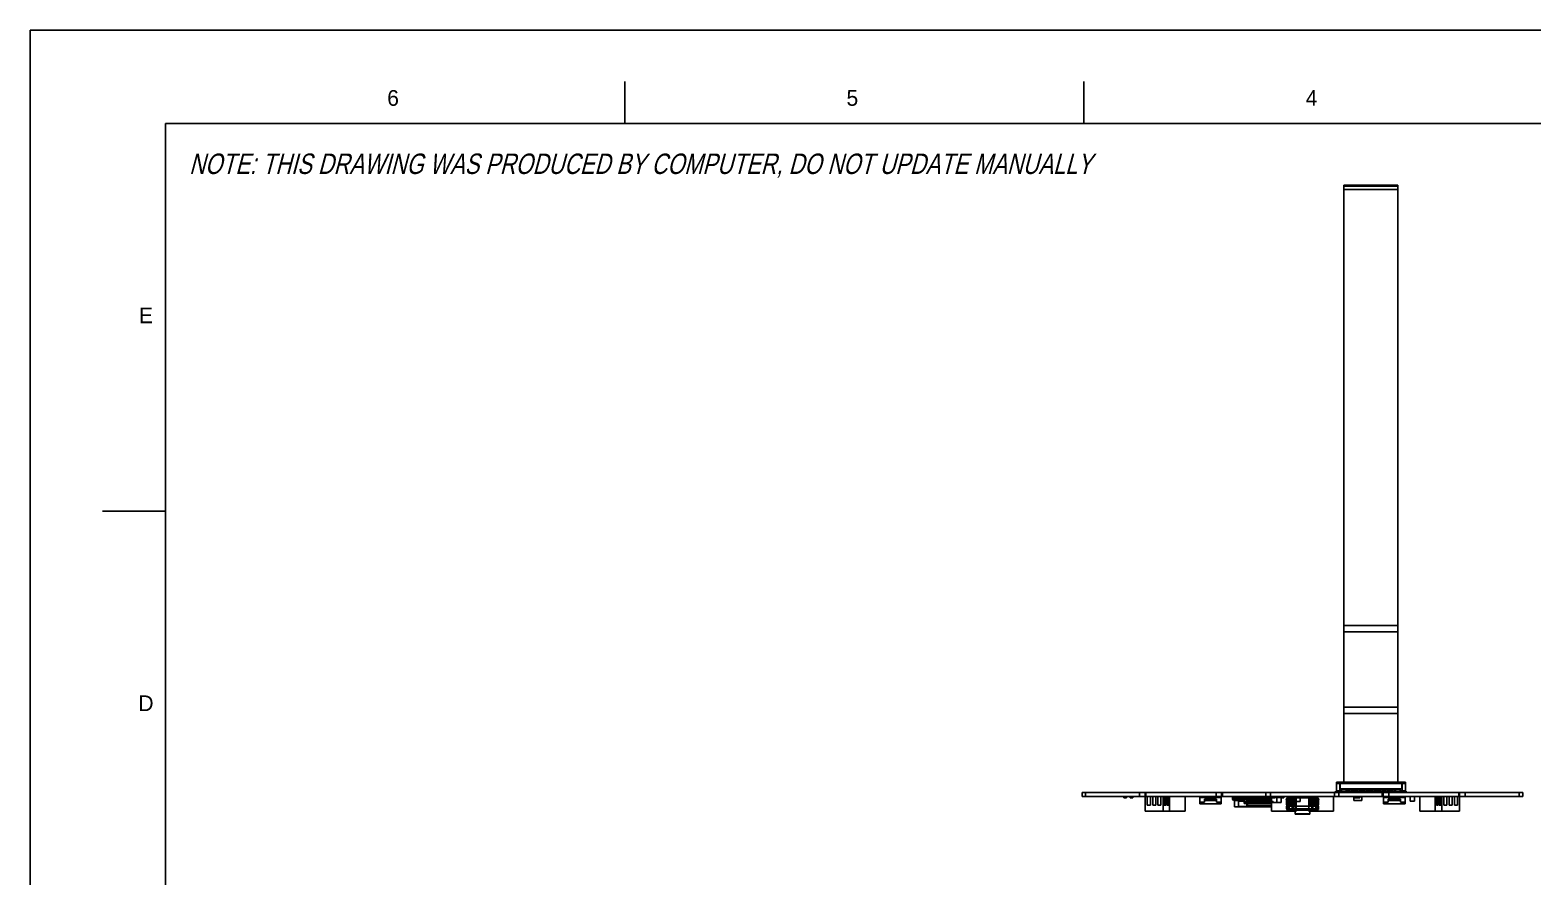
# Model space of a CAD drawing. Header units: millimetres. Extents: x 0 to 594, y 0 to 420.
# Drawn here: x 0 to 294.5, y 254.1 to 420 of the extents above; entities that cross this region are included whole.
import ezdxf

# ---------------------------------------------------------------- set-up
doc = ezdxf.new("R2010")
doc.units = ezdxf.units.MM
doc.header["$LTSCALE"] = 32.67
doc.layers.get('0').update_dxf_attribs({"linetype": 'CONTINUOUS'})
doc.styles.add('TEXTSTYLE_2', font='txt', dxfattribs={"width": 0.8})
doc.styles.add('TEXTSTYLE_3', font='txt')

msp = doc.modelspace()

# ---------------------------------------------------------------- linework, layer by layer
at = {"color": 7, "linetype": 'CONTINUOUS'}
for p, q in [((0, 0), (0, 420)), ((0, 420), (594, 420)), ((116.524, 409.914), (116.524, 401.711)), ((206.524, 409.914), (206.524, 401.711)), ((26.524, 21.711), (26.524, 401.711)), ((26.524, 401.711), (566.524, 401.711)), ((257.459, 272.596), (257.459, 389.626)), ((268.059, 389.626), (257.459, 389.626)), ((268.059, 389.426), (257.459, 389.426)), ((268.059, 389.626), (268.059, 272.596)), ((268.059, 388.726), (257.459, 388.726)), ((26.524, 325.711), (14.218, 325.711)), ((257.459, 303.317), (268.059, 303.317)), ((257.459, 302.104), (268.059, 302.104)), ((268.059, 287.322), (257.459, 287.322)), ((268.059, 286.061), (257.459, 286.061)), ((256.009, 272.596), (269.509, 272.596)), ((256.009, 270.796), (256.009, 272.596)), ((256.659, 272.346), (256.009, 272.346)), ((256.659, 272.346), (256.659, 270.946)), ((256.709, 271.296), (256.709, 272.596)), ((256.709, 272.496), (268.809, 272.496)), ((268.809, 272.346), (256.709, 272.346)), ((268.809, 271.296), (256.709, 271.296)), ((257.009, 270.626), (257.009, 271.296)), ((257.009, 271.126), (268.509, 271.126)), ((268.059, 272.626), (257.459, 272.626)), ((257.559, 271.126), (257.559, 271.296)), ((257.934, 270.626), (257.934, 271.126)), ((258.084, 271.126), (258.084, 270.626)), ((258.434, 270.626), (258.434, 271.126)), ((258.584, 271.126), (258.584, 270.626)), ((258.934, 270.626), (258.934, 271.126)), ((259.084, 271.126), (259.084, 270.626)), ((259.434, 270.626), (259.434, 271.126)), ((259.584, 271.126), (259.584, 270.626)), ((259.934, 270.626), (259.934, 271.126)), ((260.084, 271.126), (260.084, 270.626)), ((260.434, 270.626), (260.434, 271.126)), ((260.584, 271.126), (260.584, 270.626)), ((260.934, 270.626), (260.934, 271.126)), ((261.084, 271.126), (261.084, 270.626)), ((261.434, 270.626), (261.434, 271.126)), ((261.584, 271.126), (261.584, 270.626)), ((261.934, 270.626), (261.934, 271.126)), ((262.084, 271.126), (262.084, 270.626)), ((262.434, 270.626), (262.434, 271.126)), ((262.584, 271.126), (262.584, 270.626)), ((262.934, 270.626), (262.934, 271.126)), ((263.084, 271.126), (263.084, 270.626)), ((263.434, 270.626), (263.434, 271.126)), ((263.584, 271.126), (263.584, 270.626)), ((263.934, 270.626), (263.934, 271.126)), ((264.084, 271.126), (264.084, 270.626)), ((264.434, 270.626), (264.434, 271.126)), ((264.584, 271.126), (264.584, 270.626)), ((264.934, 270.626), (264.934, 271.126)), ((265.084, 271.126), (265.084, 270.626)), ((265.434, 270.626), (265.434, 271.126)), ((265.584, 271.126), (265.584, 270.626)), ((265.934, 270.626), (265.934, 271.126)), ((266.084, 271.126), (266.084, 270.626)), ((266.434, 270.626), (266.434, 271.126)), ((266.584, 271.126), (266.584, 270.626)), ((266.934, 270.626), (266.934, 271.126)), ((267.084, 271.126), (267.084, 270.626)), ((267.434, 270.626), (267.434, 271.126)), ((267.584, 271.126), (267.584, 270.626)), ((267.959, 271.296), (267.959, 271.126)), ((268.509, 271.296), (268.509, 270.626)), ((268.809, 272.596), (268.809, 271.296)), ((268.859, 272.346), (269.509, 272.346)), ((268.859, 272.346), (268.859, 270.946)), ((269.509, 270.796), (269.509, 272.596)), ((206.158, 270.626), (292.5, 270.626)), ((206.158, 270.626), (206.158, 269.825)), ((292.5, 269.825), (206.158, 269.825)), ((206.828, 270.626), (206.828, 269.825)), ((214.862, 269.749), (214.36, 269.749)), ((214.36, 269.749), (214.36, 269.641)), ((214.862, 269.641), (214.36, 269.641)), ((214.361, 269.749), (214.361, 269.641)), ((214.362, 269.641), (214.362, 269.551)), ((214.86, 269.551), (214.362, 269.551)), ((214.86, 269.641), (214.86, 269.551)), ((214.861, 269.749), (214.861, 269.641)), ((214.862, 269.749), (214.862, 269.641)), ((216.081, 269.749), (215.579, 269.749)), ((215.579, 269.749), (215.579, 269.641)), ((216.081, 269.641), (215.579, 269.641)), ((215.58, 269.749), (215.58, 269.641)), ((215.581, 269.641), (215.581, 269.551)), ((216.079, 269.551), (215.581, 269.551)), ((216.079, 269.641), (216.079, 269.551)), ((216.08, 269.749), (216.08, 269.641)), ((216.081, 269.749), (216.081, 269.641)), ((217.432, 269.825), (217.432, 270.626)), ((218.515, 269.825), (218.515, 270.626)), ((218.533, 266.925), (218.533, 269.825)), ((218.543, 266.935), (218.543, 269.825)), ((218.682, 269.825), (218.682, 270.626)), ((218.943, 268.125), (218.943, 269.825)), ((218.943, 268.125), (219.543, 268.125)), ((219.543, 268.125), (219.543, 269.825)), ((219.993, 268.125), (219.993, 269.825)), ((219.993, 268.125), (220.593, 268.125)), ((220.593, 268.125), (220.593, 269.825)), ((221.018, 268.125), (221.018, 269.825)), ((221.018, 268.125), (221.618, 268.125)), ((221.618, 268.125), (221.618, 269.825)), ((222.043, 266.935), (222.043, 269.825)), ((222.25, 268.125), (222.25, 269.825)), ((222.25, 268.125), (222.55, 268.125)), ((222.55, 268.125), (222.55, 269.825)), ((222.762, 268.125), (222.762, 269.825)), ((222.762, 268.125), (223.062, 268.125)), ((223.062, 268.125), (223.062, 269.825)), ((223.318, 266.935), (223.318, 269.825)), ((226.349, 266.935), (226.349, 269.825)), ((229.229, 269.785), (230.629, 269.785)), ((229.229, 268.385), (229.229, 269.785)), ((230.629, 269.685), (229.229, 269.685)), ((230.629, 269.625), (229.229, 269.625)), ((229.229, 268.715), (230.129, 268.715)), ((233.429, 268.385), (229.229, 268.385)), ((229.509, 269.825), (229.509, 269.785)), ((229.709, 269.825), (229.709, 269.785)), ((230.629, 269.265), (230.129, 269.265)), ((230.129, 268.715), (230.129, 269.265)), ((232.529, 269.035), (230.129, 269.035)), ((230.629, 269.825), (230.629, 269.035)), ((230.829, 269.595), (230.629, 269.595)), ((230.629, 269.469), (230.829, 269.469)), ((230.829, 269.365), (230.629, 269.365)), ((230.829, 269.035), (230.829, 269.825)), ((230.829, 269.785), (231.829, 269.785)), ((231.829, 269.685), (230.829, 269.685)), ((231.829, 269.625), (230.829, 269.625)), ((231.829, 269.265), (230.829, 269.265)), ((231.829, 269.825), (231.829, 269.035)), ((232.029, 269.595), (231.829, 269.595)), ((231.829, 269.469), (232.029, 269.469)), ((232.029, 269.365), (231.829, 269.365)), ((232.029, 269.035), (232.029, 269.825)), ((232.029, 269.785), (233.429, 269.785)), ((233.429, 269.685), (232.029, 269.685)), ((233.429, 269.625), (232.029, 269.625)), ((232.529, 269.265), (232.029, 269.265)), ((232.415, 269.825), (232.415, 270.626)), ((232.529, 268.715), (232.529, 269.265)), ((233.429, 268.715), (232.529, 268.715)), ((232.949, 269.825), (232.949, 269.785)), ((233.149, 269.825), (233.149, 269.785)), ((233.429, 268.385), (233.429, 269.785)), ((233.497, 269.825), (233.497, 270.626)), ((233.665, 269.825), (233.665, 270.626)), ((235.629, 269.343), (235.629, 269.503)), ((235.829, 269.498), (235.829, 269.348)), ((235.899, 269.773), (241.439, 269.773)), ((235.899, 269.073), (236.548, 269.073)), ((237.404, 269.573), (235.904, 269.573)), ((235.904, 269.273), (236.829, 269.273)), ((236.029, 269.573), (236.029, 267.773)), ((237.404, 269.498), (236.029, 269.498)), ((236.829, 269.348), (236.029, 269.348)), ((236.829, 269.023), (236.029, 269.023)), ((236.229, 269.073), (236.229, 269.273)), ((236.426, 269.573), (236.426, 269.773)), ((236.548, 269.273), (236.548, 269.073)), ((236.829, 269.222), (236.548, 269.222)), ((236.629, 269.573), (236.629, 269.773)), ((236.829, 269.348), (236.829, 267.773)), ((237.004, 269.248), (237.404, 269.248)), ((237.079, 269.173), (237.004, 269.248)), ((237.004, 268.898), (237.004, 269.248)), ((237.079, 268.973), (237.004, 268.898)), ((237.754, 268.898), (237.004, 268.898)), ((237.079, 269.573), (237.079, 269.773)), ((237.079, 269.173), (237.404, 269.173)), ((237.079, 268.973), (237.079, 269.173)), ((237.679, 268.973), (237.079, 268.973)), ((237.457, 269.551), (237.404, 269.498)), ((237.404, 269.248), (237.404, 269.498)), ((237.457, 269.195), (237.404, 269.248)), ((237.479, 269.248), (237.479, 269.498)), ((237.67, 269.573), (237.679, 269.573)), ((237.679, 269.573), (237.679, 268.973)), ((237.679, 268.973), (237.754, 268.898)), ((237.754, 269.588), (237.754, 268.898)), ((238.454, 269.473), (237.929, 269.473)), ((238.079, 269.453), (237.929, 269.473)), ((237.929, 268.473), (237.929, 269.473)), ((238.079, 268.773), (237.929, 268.473)), ((238.429, 268.473), (237.929, 268.473)), ((238.079, 268.773), (238.079, 269.453)), ((238.454, 269.373), (238.079, 269.373)), ((238.079, 269.273), (238.429, 269.273)), ((238.429, 268.773), (238.079, 268.773)), ((238.429, 267.873), (238.429, 269.273)), ((238.454, 269.248), (238.429, 269.248)), ((238.544, 268.298), (238.429, 268.298)), ((238.454, 269.623), (238.704, 269.623)), ((238.454, 268.823), (238.454, 269.623)), ((238.704, 268.823), (238.454, 268.823)), ((238.479, 269.813), (238.679, 269.813)), ((238.479, 269.813), (238.479, 269.773)), ((238.479, 269.623), (238.479, 268.823)), ((238.679, 269.452), (238.479, 269.452)), ((238.479, 269.395), (238.679, 269.395)), ((238.679, 269.186), (238.479, 269.186)), ((238.679, 269.174), (238.479, 269.174)), ((238.679, 269.145), (238.479, 269.145)), ((238.544, 267.773), (238.544, 268.823)), ((238.544, 268.773), (241.407, 268.773)), ((238.544, 268.648), (241.407, 268.648)), ((238.544, 268.523), (243.287, 268.523)), ((238.544, 268.398), (243.287, 268.398)), ((238.679, 269.773), (238.679, 269.813)), ((238.679, 268.823), (238.679, 269.623)), ((238.704, 268.823), (238.704, 269.623)), ((238.954, 269.473), (238.704, 269.473)), ((238.954, 269.373), (238.704, 269.373)), ((238.954, 269.623), (239.204, 269.623)), ((238.954, 268.823), (238.954, 269.623)), ((238.954, 268.823), (239.204, 268.823)), ((238.979, 269.813), (239.179, 269.813)), ((238.979, 269.813), (238.979, 269.773)), ((238.979, 269.623), (238.979, 268.823)), ((239.179, 269.452), (238.979, 269.452)), ((238.979, 269.395), (239.179, 269.395)), ((239.179, 269.186), (238.979, 269.186)), ((239.179, 269.174), (238.979, 269.174)), ((239.179, 269.145), (238.979, 269.145)), ((239.179, 269.773), (239.179, 269.813)), ((239.179, 268.823), (239.179, 269.623)), ((239.204, 268.823), (239.204, 269.623)), ((239.454, 269.473), (239.204, 269.473)), ((239.454, 269.373), (239.204, 269.373)), ((239.454, 269.623), (239.704, 269.623)), ((239.454, 268.823), (239.454, 269.623)), ((239.454, 268.823), (239.704, 268.823)), ((239.479, 269.813), (239.679, 269.813)), ((239.479, 269.813), (239.479, 269.773)), ((239.479, 269.623), (239.479, 268.823)), ((239.679, 269.452), (239.479, 269.452)), ((239.479, 269.395), (239.679, 269.395)), ((239.679, 269.186), (239.479, 269.186)), ((239.679, 269.174), (239.479, 269.174)), ((239.679, 269.145), (239.479, 269.145)), ((239.679, 269.773), (239.679, 269.813)), ((239.679, 268.823), (239.679, 269.623)), ((239.704, 268.823), (239.704, 269.623)), ((239.954, 269.473), (239.704, 269.473)), ((239.954, 269.373), (239.704, 269.373)), ((239.954, 269.623), (240.204, 269.623)), ((239.954, 268.823), (239.954, 269.623)), ((239.954, 268.823), (240.204, 268.823)), ((239.979, 269.813), (240.179, 269.813)), ((239.979, 269.813), (239.979, 269.773)), ((239.979, 269.623), (239.979, 268.823)), ((240.179, 269.452), (239.979, 269.452)), ((239.979, 269.395), (240.179, 269.395)), ((240.179, 269.186), (239.979, 269.186)), ((240.179, 269.174), (239.979, 269.174)), ((240.179, 269.145), (239.979, 269.145)), ((240.179, 269.773), (240.179, 269.813)), ((240.179, 268.823), (240.179, 269.623)), ((240.204, 268.823), (240.204, 269.623)), ((240.454, 269.473), (240.204, 269.473)), ((240.454, 269.373), (240.204, 269.373)), ((240.454, 269.623), (240.704, 269.623)), ((240.454, 268.823), (240.454, 269.623)), ((240.454, 268.823), (240.704, 268.823)), ((240.479, 269.813), (240.679, 269.813)), ((240.479, 269.813), (240.479, 269.773)), ((240.479, 269.623), (240.479, 268.823)), ((240.679, 269.452), (240.479, 269.452)), ((240.479, 269.395), (240.679, 269.395)), ((240.679, 269.186), (240.479, 269.186)), ((240.679, 269.174), (240.479, 269.174)), ((240.679, 269.145), (240.479, 269.145)), ((240.679, 269.773), (240.679, 269.813)), ((240.679, 268.823), (240.679, 269.623)), ((240.704, 268.823), (240.704, 269.623)), ((240.954, 269.473), (240.704, 269.473)), ((240.954, 269.373), (240.704, 269.373)), ((240.954, 269.623), (241.204, 269.623)), ((240.954, 268.823), (240.954, 269.623)), ((240.954, 268.823), (241.204, 268.823)), ((240.979, 269.813), (241.179, 269.813)), ((240.979, 269.813), (240.979, 269.773)), ((240.979, 269.623), (240.979, 268.823)), ((241.179, 269.452), (240.979, 269.452)), ((240.979, 269.395), (241.179, 269.395)), ((241.179, 269.186), (240.979, 269.186)), ((241.179, 269.174), (240.979, 269.174)), ((241.179, 269.145), (240.979, 269.145)), ((241.179, 269.773), (241.179, 269.813)), ((241.179, 268.823), (241.179, 269.623)), ((241.204, 268.823), (241.204, 269.623)), ((241.439, 269.473), (241.204, 269.473)), ((241.439, 269.373), (241.204, 269.373)), ((241.213, 269.825), (241.213, 268.625)), ((245.153, 269.625), (241.213, 269.625)), ((245.153, 268.625), (241.213, 268.625)), ((245.088, 269.775), (241.277, 269.775)), ((241.277, 269.775), (241.277, 269.625)), ((241.407, 268.825), (243.287, 268.825)), ((241.407, 268.625), (241.407, 268.825)), ((241.407, 268.625), (243.287, 268.625)), ((241.439, 269.225), (241.439, 269.825)), ((241.439, 269.225), (242.539, 269.225)), ((241.454, 268.825), (241.454, 269.225)), ((241.479, 269.225), (241.479, 268.825)), ((241.679, 269.186), (241.479, 269.186)), ((241.679, 269.174), (241.479, 269.174)), ((241.679, 269.145), (241.479, 269.145)), ((241.679, 269.225), (241.679, 268.825)), ((241.689, 269.225), (241.689, 269.825)), ((241.704, 268.825), (241.704, 269.225)), ((241.739, 269.825), (241.739, 269.625)), ((241.778, 269.775), (241.778, 269.625)), ((241.954, 268.825), (241.954, 269.225)), ((241.979, 269.225), (241.979, 268.825)), ((242.179, 269.186), (241.979, 269.186)), ((242.179, 269.174), (241.979, 269.174)), ((242.179, 269.145), (241.979, 269.145)), ((242.013, 269.825), (242.013, 268.625)), ((242.093, 268.625), (242.093, 268.825)), ((242.179, 268.825), (242.179, 269.225)), ((242.191, 270.626), (242.191, 269.825)), ((242.204, 268.825), (242.204, 269.225)), ((242.289, 269.225), (242.289, 269.825)), ((242.423, 269.825), (242.423, 269.625)), ((242.454, 268.825), (242.454, 269.225)), ((242.479, 269.225), (242.479, 268.825)), ((242.679, 269.186), (242.479, 269.186)), ((242.679, 269.174), (242.479, 269.174)), ((242.679, 269.145), (242.479, 269.145)), ((242.487, 269.775), (242.487, 269.625)), ((242.539, 269.225), (242.539, 269.825)), ((242.539, 269.813), (242.679, 269.813)), ((242.912, 269.773), (242.539, 269.773)), ((242.539, 269.623), (242.704, 269.623)), ((242.679, 269.452), (242.539, 269.452)), ((242.539, 269.395), (242.679, 269.395)), ((242.679, 269.773), (242.679, 269.813)), ((242.679, 268.825), (242.679, 269.623)), ((242.704, 268.825), (242.704, 269.623)), ((242.912, 269.473), (242.704, 269.473)), ((242.912, 269.373), (242.704, 269.373)), ((242.912, 269.225), (242.912, 269.825)), ((242.912, 269.225), (243.287, 269.225)), ((242.918, 268.625), (242.918, 268.825)), ((242.941, 268.825), (242.941, 268.625)), ((242.942, 268.625), (242.942, 268.825)), ((242.954, 268.825), (242.954, 269.225)), ((242.979, 269.225), (242.979, 268.825)), ((243.179, 269.186), (242.979, 269.186)), ((243.179, 269.174), (242.979, 269.174)), ((243.179, 269.145), (242.979, 269.145)), ((243.869, 269.749), (243.021, 269.749)), ((243.021, 269.749), (243.021, 269.641)), ((243.869, 269.641), (243.021, 269.641)), ((243.057, 270.626), (243.057, 269.825)), ((243.146, 269.641), (243.162, 269.551)), ((243.162, 269.225), (243.162, 269.825)), ((243.728, 269.551), (243.162, 269.551)), ((243.179, 269.225), (243.179, 268.825)), ((243.204, 268.825), (243.204, 269.225)), ((243.287, 266.935), (243.287, 269.825)), ((243.352, 268.825), (243.447, 268.825)), ((243.352, 268.625), (243.352, 268.825)), ((243.352, 268.825), (243.352, 268.625)), ((243.352, 268.625), (243.447, 268.625)), ((243.374, 268.825), (243.374, 268.625)), ((243.374, 268.625), (243.374, 268.825)), ((243.398, 268.825), (243.398, 268.625)), ((243.4, 268.825), (243.4, 268.625)), ((243.447, 268.825), (243.447, 268.625)), ((243.447, 268.625), (243.447, 268.825)), ((243.479, 268.825), (243.604, 268.825)), ((243.604, 268.625), (243.479, 268.625)), ((243.542, 268.625), (243.542, 268.825)), ((243.603, 268.625), (243.603, 268.825)), ((243.604, 268.825), (243.604, 268.625)), ((243.744, 269.641), (243.728, 269.551)), ((243.869, 269.749), (243.869, 269.641)), ((243.878, 269.775), (243.878, 269.625)), ((243.943, 269.825), (243.943, 269.625)), ((244.353, 269.825), (244.353, 268.625)), ((244.587, 269.775), (244.587, 269.625)), ((244.626, 269.825), (244.626, 269.625)), ((245.088, 269.775), (245.088, 269.625)), ((245.153, 269.825), (245.153, 268.625)), ((245.704, 269.749), (245.202, 269.749)), ((245.202, 269.749), (245.202, 269.641)), ((245.704, 269.641), (245.202, 269.641)), ((245.203, 269.749), (245.203, 269.641)), ((245.204, 269.641), (245.204, 269.551)), ((245.702, 269.551), (245.204, 269.551)), ((245.702, 269.641), (245.702, 269.551)), ((245.703, 269.641), (245.703, 269.749)), ((245.704, 269.749), (245.704, 269.641)), ((246.366, 269.467), (246.145, 269.349)), ((246.145, 269.349), (246.354, 268.956)), ((246.147, 269.35), (246.309, 269.045)), ((246.31, 269.045), (246.21, 269.045)), ((246.21, 269.045), (246.21, 268.345)), ((246.21, 268.345), (246.35, 267.945)), ((246.232, 269.396), (246.464, 268.959)), ((246.278, 269.42), (246.51, 268.984)), ((246.278, 269.42), (246.51, 268.984)), ((246.307, 269.045), (246.349, 268.968)), ((246.31, 269.045), (246.36, 268.945)), ((246.813, 269.124), (246.313, 269.124)), ((246.318, 266.935), (246.318, 269.825)), ((246.463, 269.072), (246.332, 269.002)), ((246.334, 268.998), (246.362, 268.945)), ((246.334, 268.998), (246.36, 268.945)), ((246.349, 268.968), (246.36, 268.945)), ((246.486, 269.028), (246.354, 268.958)), ((246.487, 269.027), (246.354, 268.956)), ((246.354, 268.958), (246.358, 268.949)), ((246.36, 268.945), (246.356, 268.953)), ((246.76, 268.945), (246.36, 268.945)), ((246.51, 268.933), (246.36, 268.933)), ((246.36, 268.933), (246.36, 267.445)), ((246.51, 268.895), (246.36, 268.895)), ((246.51, 268.761), (246.36, 268.761)), ((246.51, 268.655), (246.36, 268.655)), ((246.51, 268.243), (246.36, 268.243)), ((246.51, 268.137), (246.36, 268.137)), ((246.364, 269.465), (246.595, 269.029)), ((246.598, 269.031), (246.438, 268.945)), ((246.51, 268.933), (246.51, 267.445)), ((246.86, 269.645), (246.56, 269.645)), ((246.56, 269.645), (246.56, 267.245)), ((246.574, 268.125), (246.574, 269.825)), ((246.574, 268.125), (246.874, 268.125)), ((252.06, 269.745), (246.66, 269.745)), ((246.66, 269.745), (246.66, 268.945)), ((246.76, 269.745), (246.76, 267.395)), ((246.86, 269.745), (246.86, 268.905)), ((247.96, 269.515), (246.86, 269.515)), ((247.96, 269.35), (246.86, 269.35)), ((247.96, 269.343), (246.86, 269.343)), ((247.96, 268.905), (246.86, 268.905)), ((246.874, 268.125), (246.874, 269.825)), ((247.01, 269.825), (247.01, 268.655)), ((247.71, 269.824), (247.01, 269.824)), ((247.71, 269.713), (247.01, 269.713)), ((247.71, 269.575), (247.01, 269.575)), ((247.71, 269.552), (247.01, 269.552)), ((247.71, 269.53), (247.01, 269.53)), ((247.71, 269.464), (247.01, 269.464)), ((247.71, 268.982), (247.01, 268.982)), ((247.71, 268.96), (247.01, 268.96)), ((247.71, 268.655), (247.01, 268.655)), ((247.086, 268.125), (247.086, 269.825)), ((247.086, 268.125), (247.386, 268.125)), ((247.798, 269.749), (247.296, 269.749)), ((247.296, 269.749), (247.296, 269.641)), ((247.798, 269.641), (247.296, 269.641)), ((247.297, 269.749), (247.297, 269.641)), ((247.298, 269.641), (247.298, 269.551)), ((247.796, 269.551), (247.298, 269.551)), ((247.386, 268.125), (247.386, 269.825)), ((247.611, 268.125), (247.611, 269.825)), ((247.611, 268.125), (247.911, 268.125)), ((247.71, 269.825), (247.71, 268.655)), ((247.796, 269.641), (247.796, 269.551)), ((247.797, 269.749), (247.797, 269.641)), ((247.798, 269.749), (247.798, 269.641)), ((247.911, 268.125), (247.911, 269.825)), ((247.947, 266.925), (247.947, 269.825)), ((247.96, 269.745), (247.96, 268.905)), ((250.76, 269.645), (247.96, 269.645)), ((250.76, 269.545), (247.96, 269.545)), ((248.082, 266.925), (248.082, 269.825)), ((248.082, 268.825), (248.88, 268.825)), ((248.88, 268.825), (248.88, 269.825)), ((248.88, 269.775), (250.618, 269.775)), ((249.019, 269.775), (249.019, 269.825)), ((249.274, 269.775), (249.274, 269.825)), ((250.413, 269.823), (249.413, 269.823)), ((249.413, 269.823), (249.413, 269.653)), ((250.413, 269.653), (249.413, 269.653)), ((250.398, 269.838), (249.428, 269.838)), ((249.428, 269.838), (249.428, 269.638)), ((249.428, 269.653), (249.713, 269.651)), ((250.398, 269.638), (249.428, 269.638)), ((249.471, 269.775), (249.471, 269.825)), ((250.111, 269.749), (249.609, 269.749)), ((249.609, 269.749), (249.609, 269.641)), ((250.111, 269.641), (249.609, 269.641)), ((249.61, 269.749), (249.61, 269.641)), ((249.611, 269.641), (249.611, 269.551)), ((250.109, 269.551), (249.611, 269.551)), ((249.713, 269.838), (249.713, 269.638)), ((249.713, 269.823), (250.113, 269.825)), ((250.113, 269.653), (249.713, 269.651)), ((249.713, 269.651), (249.713, 269.644)), ((249.713, 269.651), (249.713, 269.644)), ((249.834, 269.636), (249.752, 269.636)), ((249.933, 269.636), (249.848, 269.636)), ((249.946, 269.775), (249.946, 269.825)), ((250.035, 269.636), (249.946, 269.636)), ((250.109, 269.641), (250.109, 269.551)), ((250.11, 269.749), (250.11, 269.641)), ((250.111, 269.749), (250.111, 269.641)), ((250.113, 269.838), (250.113, 269.638)), ((250.113, 269.825), (250.113, 269.832)), ((250.113, 269.825), (250.113, 269.832)), ((250.398, 269.823), (250.113, 269.825)), ((250.398, 269.838), (250.398, 269.638)), ((250.413, 269.823), (250.413, 269.653)), ((250.496, 269.775), (250.496, 269.825)), ((250.618, 266.935), (250.618, 269.825)), ((250.76, 269.745), (250.76, 268.905)), ((251.86, 269.515), (250.76, 269.515)), ((251.86, 269.35), (250.76, 269.35)), ((251.86, 269.343), (250.76, 269.343)), ((251.86, 268.905), (250.76, 268.905)), ((250.774, 268.125), (250.774, 269.825)), ((250.774, 268.125), (251.074, 268.125)), ((251.01, 269.825), (251.01, 268.655)), ((251.71, 269.824), (251.01, 269.824)), ((251.71, 269.713), (251.01, 269.713)), ((251.71, 269.575), (251.01, 269.575)), ((251.71, 269.552), (251.01, 269.552)), ((251.71, 269.53), (251.01, 269.53)), ((251.71, 269.464), (251.01, 269.464)), ((251.71, 268.982), (251.01, 268.982)), ((251.71, 268.96), (251.01, 268.96)), ((251.71, 268.655), (251.01, 268.655)), ((251.074, 268.125), (251.074, 269.825)), ((251.584, 269.749), (251.082, 269.749)), ((251.082, 269.749), (251.082, 269.641)), ((251.584, 269.641), (251.082, 269.641)), ((251.083, 269.749), (251.083, 269.641)), ((251.084, 269.641), (251.084, 269.551)), ((251.582, 269.551), (251.084, 269.551)), ((251.3, 268.125), (251.3, 269.825)), ((251.3, 268.125), (251.6, 268.125)), ((251.582, 269.641), (251.582, 269.551)), ((251.583, 269.749), (251.583, 269.641)), ((251.584, 269.749), (251.584, 269.641)), ((251.6, 268.125), (251.6, 269.825)), ((251.71, 269.825), (251.71, 268.655)), ((251.812, 268.125), (251.812, 269.825)), ((251.812, 268.125), (252.112, 268.125)), ((251.86, 269.745), (251.86, 268.905)), ((252.16, 269.645), (251.86, 269.645)), ((251.96, 269.745), (251.96, 267.395)), ((252.36, 268.945), (251.96, 268.945)), ((252.06, 269.745), (252.06, 268.945)), ((252.112, 268.125), (252.112, 269.825)), ((252.283, 268.945), (252.123, 269.031)), ((252.357, 269.465), (252.125, 269.029)), ((252.16, 269.645), (252.16, 267.245)), ((252.36, 268.933), (252.21, 268.933)), ((252.21, 268.933), (252.21, 267.445)), ((252.36, 268.895), (252.21, 268.895)), ((252.36, 268.761), (252.21, 268.761)), ((252.36, 268.655), (252.21, 268.655)), ((252.36, 268.243), (252.21, 268.243)), ((252.36, 268.137), (252.21, 268.137)), ((252.442, 269.42), (252.211, 268.984)), ((252.443, 269.42), (252.211, 268.984)), ((252.366, 268.958), (252.234, 269.028)), ((252.366, 268.956), (252.234, 269.027)), ((252.488, 269.396), (252.256, 268.959)), ((252.389, 269.002), (252.258, 269.072)), ((252.575, 269.349), (252.355, 269.467)), ((252.387, 268.998), (252.359, 268.945)), ((252.41, 269.045), (252.36, 268.945)), ((252.36, 268.945), (252.387, 268.998)), ((252.372, 268.968), (252.36, 268.945)), ((252.36, 268.945), (252.364, 268.953)), ((252.36, 268.933), (252.36, 267.445)), ((252.366, 268.958), (252.362, 268.949)), ((252.575, 269.349), (252.366, 268.956)), ((252.368, 266.935), (252.368, 269.825)), ((252.51, 268.345), (252.371, 267.945)), ((252.414, 269.045), (252.372, 268.968)), ((252.387, 268.998), (252.389, 269.002)), ((252.51, 269.045), (252.41, 269.045)), ((252.574, 269.35), (252.412, 269.045)), ((252.51, 269.045), (252.51, 268.345)), ((255.399, 266.935), (255.399, 269.825)), ((255.602, 270.626), (255.602, 269.825)), ((255.709, 270.746), (256.859, 270.746)), ((255.709, 270.746), (255.709, 270.626)), ((256.009, 270.946), (257.009, 270.946)), ((257.009, 270.796), (256.009, 270.796)), ((256.468, 270.626), (256.468, 269.825)), ((256.859, 270.746), (256.859, 270.796)), ((257.934, 270.736), (257.009, 270.736)), ((258.084, 270.836), (257.934, 270.836)), ((258.084, 270.706), (257.934, 270.706)), ((258.434, 270.736), (258.084, 270.736)), ((258.584, 270.836), (258.434, 270.836)), ((258.584, 270.706), (258.434, 270.706)), ((258.934, 270.736), (258.584, 270.736)), ((259.084, 270.836), (258.934, 270.836)), ((259.084, 270.706), (258.934, 270.706)), ((259.434, 270.736), (259.084, 270.736)), ((259.401, 269.025), (259.401, 269.825)), ((261.001, 269.025), (259.401, 269.025)), ((259.584, 270.836), (259.434, 270.836)), ((259.584, 270.706), (259.434, 270.706)), ((259.934, 270.736), (259.584, 270.736)), ((260.502, 269.749), (259.654, 269.749)), ((259.654, 269.749), (259.654, 269.641)), ((260.502, 269.641), (259.654, 269.641)), ((259.779, 269.641), (259.794, 269.551)), ((260.361, 269.551), (259.794, 269.551)), ((260.084, 270.836), (259.934, 270.836)), ((260.084, 270.706), (259.934, 270.706)), ((260.434, 270.736), (260.084, 270.736)), ((260.377, 269.641), (260.361, 269.551)), ((260.584, 270.836), (260.434, 270.836)), ((260.584, 270.706), (260.434, 270.706)), ((260.502, 269.749), (260.502, 269.641)), ((260.934, 270.736), (260.584, 270.736)), ((261.084, 270.836), (260.934, 270.836)), ((261.084, 270.706), (260.934, 270.706)), ((261.001, 269.025), (261.001, 269.825)), ((261.434, 270.736), (261.084, 270.736)), ((261.584, 270.836), (261.434, 270.836)), ((261.584, 270.706), (261.434, 270.706)), ((261.934, 270.736), (261.584, 270.736)), ((262.084, 270.836), (261.934, 270.836)), ((262.084, 270.706), (261.934, 270.706)), ((262.434, 270.736), (262.084, 270.736)), ((262.584, 270.836), (262.434, 270.836)), ((262.584, 270.706), (262.434, 270.706)), ((262.934, 270.736), (262.584, 270.736)), ((263.084, 270.836), (262.934, 270.836)), ((263.084, 270.706), (262.934, 270.706)), ((263.434, 270.736), (263.084, 270.736)), ((263.584, 270.836), (263.434, 270.836)), ((263.584, 270.706), (263.434, 270.706)), ((263.934, 270.736), (263.584, 270.736)), ((264.084, 270.836), (263.934, 270.836)), ((264.084, 270.706), (263.934, 270.706)), ((264.434, 270.736), (264.084, 270.736)), ((264.584, 270.836), (264.434, 270.836)), ((264.584, 270.706), (264.434, 270.706)), ((264.934, 270.736), (264.584, 270.736)), ((265.084, 270.836), (264.934, 270.836)), ((265.084, 270.706), (264.934, 270.706)), ((264.994, 269.825), (264.994, 270.626)), ((265.434, 270.736), (265.084, 270.736)), ((265.162, 270.626), (265.162, 269.825)), ((265.254, 269.785), (266.654, 269.785)), ((265.254, 268.385), (265.254, 269.785)), ((266.654, 269.685), (265.254, 269.685)), ((266.654, 269.625), (265.254, 269.625)), ((265.254, 268.715), (266.154, 268.715)), ((269.454, 268.385), (265.254, 268.385)), ((265.584, 270.836), (265.434, 270.836)), ((265.584, 270.706), (265.434, 270.706)), ((265.534, 269.825), (265.534, 269.785)), ((265.934, 270.736), (265.584, 270.736)), ((265.734, 269.825), (265.734, 269.785)), ((266.084, 270.836), (265.934, 270.836)), ((266.084, 270.706), (265.934, 270.706)), ((266.434, 270.736), (266.084, 270.736)), ((266.654, 269.265), (266.154, 269.265)), ((266.154, 268.715), (266.154, 269.265)), ((268.554, 269.035), (266.154, 269.035)), ((266.244, 269.825), (266.244, 270.626)), ((266.584, 270.836), (266.434, 270.836)), ((266.584, 270.706), (266.434, 270.706)), ((266.934, 270.736), (266.584, 270.736)), ((266.654, 269.825), (266.654, 269.035)), ((266.854, 269.595), (266.654, 269.595)), ((266.654, 269.469), (266.854, 269.469)), ((266.854, 269.365), (266.654, 269.365)), ((266.854, 269.035), (266.854, 269.825)), ((266.854, 269.785), (267.854, 269.785)), ((267.854, 269.685), (266.854, 269.685)), ((267.854, 269.625), (266.854, 269.625)), ((267.854, 269.265), (266.854, 269.265)), ((267.084, 270.836), (266.934, 270.836)), ((267.084, 270.706), (266.934, 270.706)), ((267.434, 270.736), (267.084, 270.736)), ((267.584, 270.836), (267.434, 270.836)), ((267.584, 270.706), (267.434, 270.706)), ((268.509, 270.736), (267.584, 270.736)), ((267.854, 269.825), (267.854, 269.035)), ((268.054, 269.595), (267.854, 269.595)), ((267.854, 269.469), (268.054, 269.469)), ((268.054, 269.365), (267.854, 269.365)), ((268.054, 269.035), (268.054, 269.825)), ((268.054, 269.785), (269.454, 269.785)), ((269.454, 269.685), (268.054, 269.685)), ((269.454, 269.625), (268.054, 269.625)), ((268.554, 269.265), (268.054, 269.265)), ((268.509, 270.946), (269.509, 270.946)), ((268.509, 270.796), (269.509, 270.796)), ((268.554, 268.715), (268.554, 269.265)), ((269.454, 268.715), (268.554, 268.715)), ((268.659, 270.746), (268.659, 270.796)), ((269.809, 270.746), (268.659, 270.746)), ((268.974, 269.825), (268.974, 269.785)), ((269.174, 269.825), (269.174, 269.785)), ((269.454, 268.385), (269.454, 269.785)), ((269.809, 270.746), (269.809, 270.626)), ((270.469, 268.925), (270.469, 269.825)), ((270.469, 268.925), (271.319, 268.925)), ((271.319, 268.925), (271.319, 269.825)), ((272.337, 266.935), (272.337, 269.825)), ((275.368, 266.935), (275.368, 269.825)), ((275.624, 268.125), (275.624, 269.825)), ((275.624, 268.125), (275.924, 268.125)), ((275.924, 268.125), (275.924, 269.825)), ((276.136, 268.125), (276.136, 269.825)), ((276.136, 268.125), (276.436, 268.125)), ((276.436, 268.125), (276.436, 269.825)), ((276.633, 266.925), (276.633, 269.825)), ((276.643, 266.935), (276.643, 269.825)), ((277.043, 268.125), (277.043, 269.825)), ((277.043, 268.125), (277.643, 268.125)), ((277.643, 268.125), (277.643, 269.825)), ((278.093, 268.125), (278.093, 269.825)), ((278.093, 268.125), (278.693, 268.125)), ((278.693, 268.125), (278.693, 269.825)), ((279.118, 268.125), (279.118, 269.825)), ((279.118, 268.125), (279.718, 268.125)), ((279.718, 268.125), (279.718, 269.825)), ((279.976, 269.825), (279.976, 270.626)), ((280.143, 266.935), (280.143, 269.825)), ((280.144, 270.626), (280.144, 269.825)), ((281.226, 269.825), (281.226, 270.626)), ((291.831, 270.626), (291.831, 269.825)), ((292.501, 270.626), (292.501, 269.825)), ((218.533, 266.925), (218.803, 266.925)), ((218.543, 266.935), (226.349, 266.935)), ((218.803, 266.925), (218.803, 266.935)), ((224.369, 266.925), (224.369, 266.935)), ((224.369, 266.925), (224.738, 266.925)), ((224.738, 266.925), (224.738, 266.935)), ((236.029, 267.773), (243.287, 267.773)), ((236.829, 267.873), (238.429, 267.873)), ((238.429, 267.873), (238.329, 267.773)), ((238.429, 267.948), (238.544, 267.948)), ((243.287, 267.973), (238.544, 267.973)), ((243.287, 266.935), (248.068, 266.935)), ((252.51, 267.945), (246.21, 267.945)), ((246.21, 267.945), (246.21, 267.395)), ((252.51, 267.395), (246.21, 267.395)), ((246.26, 267.395), (246.26, 267.245)), ((252.46, 267.245), (246.26, 267.245)), ((246.327, 267.395), (246.327, 267.245)), ((246.51, 267.565), (246.36, 267.565)), ((246.51, 267.482), (246.36, 267.482)), ((246.51, 267.445), (246.36, 267.445)), ((246.514, 267.427), (246.374, 267.373)), ((246.41, 267.945), (246.41, 267.395)), ((246.535, 267.399), (246.41, 267.395)), ((246.493, 267.395), (246.493, 267.245)), ((246.71, 267.395), (246.71, 267.245)), ((247.31, 267.945), (247.31, 267.395)), ((247.51, 267.945), (247.51, 267.395)), ((247.71, 267.395), (247.71, 267.245)), ((247.848, 266.925), (247.848, 266.935)), ((247.848, 266.925), (248.082, 266.925)), ((250.856, 267.3), (247.865, 267.3)), ((247.865, 267.3), (247.906, 266.441)), ((250.815, 266.441), (247.906, 266.441)), ((250.715, 266.345), (248.006, 266.345)), ((248.06, 267.395), (248.06, 267.245)), ((250.618, 267.125), (248.082, 267.125)), ((248.172, 267.395), (248.172, 267.245)), ((249.762, 267.24), (249.562, 267.24)), ((249.562, 267.115), (249.562, 267.24)), ((249.562, 267.115), (249.762, 267.115)), ((249.762, 267.115), (249.762, 267.24)), ((250.548, 267.395), (250.548, 267.245)), ((250.618, 266.935), (255.399, 266.935)), ((250.66, 267.395), (250.66, 267.245)), ((250.856, 267.3), (250.815, 266.441)), ((251.01, 267.395), (251.01, 267.245)), ((251.21, 267.945), (251.21, 267.395)), ((251.41, 267.945), (251.41, 267.395)), ((252.01, 267.395), (252.01, 267.245)), ((252.31, 267.395), (252.186, 267.399)), ((252.347, 267.373), (252.207, 267.427)), ((252.36, 267.565), (252.21, 267.565)), ((252.36, 267.482), (252.21, 267.482)), ((252.36, 267.445), (252.21, 267.445)), ((252.227, 267.395), (252.227, 267.245)), ((252.31, 267.945), (252.31, 267.395)), ((252.393, 267.395), (252.393, 267.245)), ((252.46, 267.395), (252.46, 267.245)), ((252.51, 267.945), (252.51, 267.395)), ((253.419, 266.925), (253.419, 266.935)), ((253.419, 266.925), (253.788, 266.925)), ((253.788, 266.925), (253.788, 266.935)), ((272.337, 266.935), (276.633, 266.935)), ((276.633, 266.925), (277.132, 266.925)), ((276.643, 266.935), (280.143, 266.935)), ((276.903, 266.925), (276.903, 266.935)), ((276.997, 266.925), (276.997, 266.935)), ((277.132, 266.925), (277.132, 266.935))]:
    msp.add_line(p, q, dxfattribs=at)
at = {"color": 6, "linetype": 'CONTINUOUS'}
for p, q in [((214.36, 269.825), (214.36, 269.749)), ((214.36, 269.641), (214.36, 269.565)), ((214.862, 269.565), (214.36, 269.565)), ((214.46, 269.565), (214.46, 269.641)), ((214.485, 269.825), (214.485, 269.749)), ((214.737, 269.825), (214.737, 269.749)), ((214.762, 269.565), (214.762, 269.641)), ((214.862, 269.825), (214.862, 269.749)), ((214.862, 269.565), (214.862, 269.641)), ((215.579, 269.825), (215.579, 269.749)), ((215.579, 269.641), (215.579, 269.565)), ((216.081, 269.565), (215.579, 269.565)), ((215.679, 269.565), (215.679, 269.641)), ((215.704, 269.825), (215.704, 269.749)), ((215.956, 269.825), (215.956, 269.749)), ((215.981, 269.565), (215.981, 269.641)), ((216.081, 269.825), (216.081, 269.749)), ((216.081, 269.565), (216.081, 269.641)), ((242.892, 268.825), (242.892, 268.625)), ((242.898, 268.825), (242.898, 268.625)), ((242.945, 269.825), (242.945, 269.565)), ((243.145, 269.565), (242.945, 269.565)), ((242.945, 268.825), (242.945, 268.625)), ((243.045, 269.565), (243.045, 269.641)), ((243.07, 269.825), (243.07, 269.749)), ((243.145, 269.565), (243.145, 269.641)), ((243.195, 269.825), (243.195, 269.749)), ((243.352, 268.825), (243.352, 268.625)), ((243.377, 268.825), (243.377, 268.625)), ((243.447, 268.825), (243.479, 268.825)), ((243.447, 268.625), (243.447, 268.825)), ((243.447, 268.625), (243.479, 268.625)), ((243.478, 268.625), (243.478, 268.825)), ((243.479, 268.825), (243.479, 268.625)), ((243.541, 268.825), (243.541, 268.625)), ((243.572, 268.825), (243.572, 268.625)), ((243.579, 268.825), (243.579, 268.625)), ((243.579, 268.825), (243.579, 268.625)), ((243.603, 268.625), (243.603, 268.825)), ((243.695, 269.825), (243.695, 269.749)), ((243.745, 269.565), (243.745, 269.641)), ((243.945, 269.565), (243.745, 269.565)), ((243.82, 269.825), (243.82, 269.749)), ((243.845, 269.565), (243.845, 269.641)), ((243.945, 269.825), (243.945, 269.565)), ((245.202, 269.749), (245.202, 269.825)), ((245.202, 269.565), (245.202, 269.641)), ((245.704, 269.565), (245.202, 269.565)), ((245.302, 269.565), (245.302, 269.641)), ((245.327, 269.825), (245.327, 269.749)), ((245.579, 269.825), (245.579, 269.749)), ((245.604, 269.565), (245.604, 269.641)), ((245.704, 269.825), (245.704, 269.749)), ((245.704, 269.641), (245.704, 269.565)), ((246.466, 268.96), (246.234, 269.396)), ((246.598, 269.031), (246.366, 269.467)), ((246.86, 269.515), (247.96, 269.515)), ((247.71, 269.575), (247.01, 269.575)), ((247.296, 269.825), (247.296, 269.749)), ((247.296, 269.641), (247.296, 269.565)), ((247.798, 269.565), (247.296, 269.565)), ((247.396, 269.565), (247.396, 269.641)), ((247.421, 269.825), (247.421, 269.749)), ((247.673, 269.825), (247.673, 269.749)), ((247.698, 269.565), (247.698, 269.641)), ((247.798, 269.825), (247.798, 269.749)), ((247.798, 269.565), (247.798, 269.641)), ((249.609, 269.749), (249.609, 269.825)), ((249.609, 269.565), (249.609, 269.641)), ((250.111, 269.565), (249.609, 269.565)), ((249.709, 269.565), (249.709, 269.641)), ((249.734, 269.825), (249.734, 269.749)), ((249.986, 269.825), (249.986, 269.749)), ((250.011, 269.565), (250.011, 269.641)), ((250.111, 269.825), (250.111, 269.749)), ((250.111, 269.641), (250.111, 269.565)), ((251.86, 269.515), (250.76, 269.515)), ((251.01, 269.575), (251.71, 269.575)), ((251.082, 269.825), (251.082, 269.749)), ((251.082, 269.565), (251.082, 269.641)), ((251.584, 269.565), (251.082, 269.565)), ((251.182, 269.565), (251.182, 269.641)), ((251.207, 269.825), (251.207, 269.749)), ((251.459, 269.825), (251.459, 269.749)), ((251.484, 269.565), (251.484, 269.641)), ((251.584, 269.825), (251.584, 269.749)), ((251.584, 269.641), (251.584, 269.565)), ((252.123, 269.031), (252.355, 269.467)), ((252.255, 268.96), (252.487, 269.396)), ((259.578, 269.825), (259.578, 269.565)), ((259.778, 269.565), (259.578, 269.565)), ((259.678, 269.565), (259.678, 269.641)), ((259.703, 269.825), (259.703, 269.749)), ((259.778, 269.565), (259.778, 269.641)), ((259.828, 269.825), (259.828, 269.749)), ((260.328, 269.825), (260.328, 269.749)), ((260.378, 269.565), (260.378, 269.641)), ((260.578, 269.565), (260.378, 269.565)), ((260.453, 269.825), (260.453, 269.749)), ((260.478, 269.565), (260.478, 269.641)), ((260.578, 269.825), (260.578, 269.565))]:
    msp.add_line(p, q, dxfattribs=at)
at = {"color": 7, "linetype": 'CONTINUOUS'}
for centre, radius, start, end in [((235.899, 269.503), 0.27, 90, 180), ((235.899, 269.343), 0.27, 180, 270), ((235.904, 269.498), 0.075, 90, 180), ((235.904, 269.348), 0.075, 180, 270), ((237.404, 269.498), 0.075, 360, 90), ((237.404, 269.248), 0.075, 270, 360), ((237.409, 269.503), 0.27, 360, 90), ((237.479, 269.173), 0.2, 270, 360), ((237.679, 269.773), 0.2, 270, 360), ((246.31, 268.933), 0.05, 0, 28), ((246.311, 268.933), 0.0497, 359.92711, 28.07289), ((246.31, 268.933), 0.2, 0, 28), ((246.311, 268.933), 0.199, 359.92013, 28.07987), ((246.66, 269.645), 0.1, 90, 180), ((246.86, 269.645), 0.1, 90, 180), ((249.428, 269.823), 0.015, 90, 180), ((249.428, 269.653), 0.015, 180, 270), ((250.398, 269.823), 0.015, 360, 90), ((250.398, 269.653), 0.015, 270, 360), ((251.86, 269.645), 0.1, 0, 90), ((252.06, 269.645), 0.1, 0, 90), ((252.41, 268.933), 0.2, 152, 180), ((252.409, 268.933), 0.199, 151.92013, 180.07987), ((252.41, 268.933), 0.05, 152, 180), ((252.41, 268.933), 0.0497, 151.92711, 180.07289), ((246.56, 267.445), 0.2, 180, 270), ((246.56, 267.445), 0.05, 180, 270), ((247.765, 267.295), 0.1, 2.72631, 90), ((248.006, 266.445), 0.1, 182.72631, 270), ((250.715, 266.445), 0.1, 270, 357.27369), ((250.956, 267.295), 0.1, 90, 177.27369), ((252.16, 267.445), 0.2, 270, 360), ((252.16, 267.445), 0.05, 270, 360)]:
    msp.add_arc(centre, radius, start, end, dxfattribs=at)
for points, knots in [([(246.349, 268.968), (246.346, 268.974), (246.34, 268.986), (246.335, 268.997), (246.332, 269.002)], [0, 0, 0, 0, 0.5445689, 1, 1, 1, 1]), ([(246.438, 268.945), (246.435, 268.945), (246.423, 268.945), (246.397, 268.945), (246.374, 268.945), (246.36, 268.945)], [0, 0, 0, 0, 0.1333379, 0.4556347, 1, 1, 1, 1]), ([(246.487, 269.027), (246.492, 269.017), (246.501, 268.997), (246.509, 268.965), (246.51, 268.943), (246.51, 268.933)], [0, 0, 0, 0, 0.3406857, 0.6703553, 1, 1, 1, 1]), ([(246.86, 269.745), (246.847, 269.745), (246.821, 269.74), (246.788, 269.718), (246.766, 269.684), (246.761, 269.658), (246.76, 269.645)], [0, 0, 0, 0, 0.2480896, 0.5019398, 0.7516456, 1, 1, 1, 1]), ([(250.398, 269.653), (250.399, 269.651), (250.398, 269.646), (250.398, 269.641), (250.398, 269.638)], [0, 0, 0, 0, 0.5091499, 1, 1, 1, 1]), ([(251.96, 269.645), (251.96, 269.659), (251.955, 269.685), (251.933, 269.718), (251.899, 269.74), (251.873, 269.745), (251.86, 269.745)], [0, 0, 0, 0, 0.2532283, 0.50073, 0.7519443, 1, 1, 1, 1]), ([(252.21, 268.933), (252.21, 268.943), (252.212, 268.965), (252.22, 268.997), (252.229, 269.017), (252.234, 269.027)], [0, 0, 0, 0, 0.3296447, 0.6593143, 1, 1, 1, 1]), ([(252.36, 268.945), (252.346, 268.945), (252.324, 268.945), (252.298, 268.945), (252.286, 268.945), (252.283, 268.945)], [0, 0, 0, 0, 0.5430955, 0.8659503, 1, 1, 1, 1]), ([(252.372, 268.968), (252.375, 268.974), (252.38, 268.986), (252.386, 268.997), (252.389, 269.002)], [0, 0, 0, 0, 0.5445689, 1, 1, 1, 1]), ([(246.56, 267.245), (246.55, 267.244), (246.522, 267.247), (246.472, 267.262), (246.417, 267.3), (246.372, 267.364), (246.36, 267.417), (246.36, 267.445)], [0, 0, 0, 0, 0.0959031, 0.2657088, 0.4981973, 0.723388, 1, 1, 1, 1]), ([(246.56, 267.245), (246.55, 267.245), (246.523, 267.248), (246.472, 267.262), (246.416, 267.3), (246.372, 267.364), (246.36, 267.417), (246.36, 267.445)], [0, 0, 0, 0, 0.0953678, 0.2667288, 0.5002597, 0.7255754, 1, 1, 1, 1]), ([(246.374, 267.373), (246.385, 267.346), (246.418, 267.296), (246.488, 267.254), (246.538, 267.245), (246.56, 267.245)], [0, 0, 0, 0, 0.369799, 0.7225683, 1, 1, 1, 1]), ([(246.51, 267.445), (246.51, 267.439), (246.513, 267.426), (246.523, 267.41), (246.533, 267.403), (246.537, 267.401)], [0, 0, 0, 0, 0.3701985, 0.706399, 1, 1, 1, 1]), ([(246.51, 267.445), (246.51, 267.439), (246.513, 267.425), (246.525, 267.411), (246.531, 267.401), (246.535, 267.395)], [0, 0, 0, 0, 0.3575742, 0.6802176, 1, 1, 1, 1]), ([(246.56, 267.395), (246.556, 267.395), (246.548, 267.396), (246.539, 267.4), (246.531, 267.405), (246.521, 267.413), (246.516, 267.422), (246.514, 267.427)], [0, 0, 0, 0, 0.2311609, 0.3627636, 0.5020117, 0.7075284, 1, 1, 1, 1]), ([(246.535, 267.399), (246.538, 267.399), (246.543, 267.399), (246.552, 267.396), (246.557, 267.395), (246.56, 267.395)], [0, 0, 0, 0, 0.3220804, 0.6610402, 1, 1, 1, 1]), ([(246.535, 267.395), (246.539, 267.395), (246.548, 267.396), (246.556, 267.396), (246.56, 267.395)], [0, 0, 0, 0, 0.549095, 1, 1, 1, 1]), ([(246.537, 267.401), (246.541, 267.399), (246.548, 267.395), (246.556, 267.394), (246.56, 267.395)], [0, 0, 0, 0, 0.5194835, 1, 1, 1, 1]), ([(252.16, 267.245), (252.17, 267.245), (252.198, 267.248), (252.249, 267.262), (252.304, 267.3), (252.349, 267.364), (252.36, 267.417), (252.36, 267.445)], [0, 0, 0, 0, 0.0953678, 0.2667288, 0.5002597, 0.7255754, 1, 1, 1, 1]), ([(252.16, 267.245), (252.17, 267.244), (252.198, 267.247), (252.248, 267.262), (252.304, 267.3), (252.348, 267.364), (252.36, 267.417), (252.36, 267.445)], [0, 0, 0, 0, 0.0959031, 0.2657088, 0.4981973, 0.723388, 1, 1, 1, 1]), ([(252.16, 267.395), (252.165, 267.395), (252.172, 267.396), (252.182, 267.4), (252.19, 267.405), (252.199, 267.413), (252.205, 267.422), (252.207, 267.427)], [0, 0, 0, 0, 0.2313876, 0.3630537, 0.5021822, 0.7073443, 1, 1, 1, 1]), ([(252.183, 267.401), (252.18, 267.399), (252.172, 267.395), (252.164, 267.394), (252.16, 267.395)], [0, 0, 0, 0, 0.5194835, 1, 1, 1, 1]), ([(252.16, 267.395), (252.163, 267.395), (252.169, 267.396), (252.177, 267.399), (252.183, 267.399), (252.186, 267.399)], [0, 0, 0, 0, 0.3389598, 0.6779196, 1, 1, 1, 1]), ([(252.186, 267.395), (252.181, 267.395), (252.173, 267.396), (252.164, 267.396), (252.16, 267.395)], [0, 0, 0, 0, 0.549095, 1, 1, 1, 1]), ([(252.347, 267.373), (252.336, 267.346), (252.302, 267.296), (252.233, 267.253), (252.182, 267.245), (252.16, 267.245)], [0, 0, 0, 0, 0.3716429, 0.7247269, 1, 1, 1, 1]), ([(252.21, 267.445), (252.21, 267.439), (252.208, 267.426), (252.197, 267.41), (252.188, 267.403), (252.183, 267.401)], [0, 0, 0, 0, 0.3701985, 0.706399, 1, 1, 1, 1]), ([(252.21, 267.445), (252.21, 267.439), (252.208, 267.425), (252.196, 267.411), (252.189, 267.401), (252.186, 267.395)], [0, 0, 0, 0, 0.3575742, 0.6802176, 1, 1, 1, 1])]:
    msp.add_open_spline(points, degree=3, knots=knots, dxfattribs=at)
for points in [[(246.349, 268.968), (246.35, 268.965), (246.351, 268.963), (246.352, 268.96)], [(246.354, 268.956), (246.353, 268.959), (246.351, 268.961), (246.35, 268.964)], [(252.366, 268.956), (252.368, 268.959), (252.369, 268.961), (252.37, 268.964)], [(252.372, 268.968), (252.371, 268.965), (252.37, 268.963), (252.368, 268.96)], [(246.51, 267.445), (246.51, 267.441), (246.51, 267.437), (246.512, 267.433)], [(246.514, 267.427), (246.512, 267.431), (246.511, 267.435), (246.511, 267.439)], [(252.207, 267.427), (252.208, 267.431), (252.21, 267.435), (252.21, 267.439)], [(252.21, 267.445), (252.21, 267.441), (252.21, 267.437), (252.209, 267.433)]]:
    msp.add_open_spline(points, degree=3, dxfattribs=at)

# ---------------------------------------------------------------- texts
at = {"color": 6, "linetype": 'CONTINUOUS', "char_height": 3.076, "width": 3.07628, "attachment_point": 2, "line_spacing_factor": 0.9, "style": 'TEXTSTYLE_3'}
for s, insert in [('6', (71.139, 408.237)), ('5', (161.139, 408.237)), ('4', (251.139, 408.237)), ('E', (22.718, 365.631)), ('D', (22.718, 289.631))]:
    msp.add_mtext(s, dxfattribs=dict(at, insert=insert))
at = {"color": 5, "linetype": 'CONTINUOUS', "insert": (31.179, 395.799), "char_height": 4, "width": 214.4, "attachment_point": 1, "line_spacing_factor": 0.9, "style": 'TEXTSTYLE_2'}
msp.add_mtext('\\Q15.0;NOTE: THIS DRAWING WAS PRODUCED BY COMPUTER, DO NOT UPDATE MANUALLY', dxfattribs=at)

doc.saveas('drawing.dxf')
